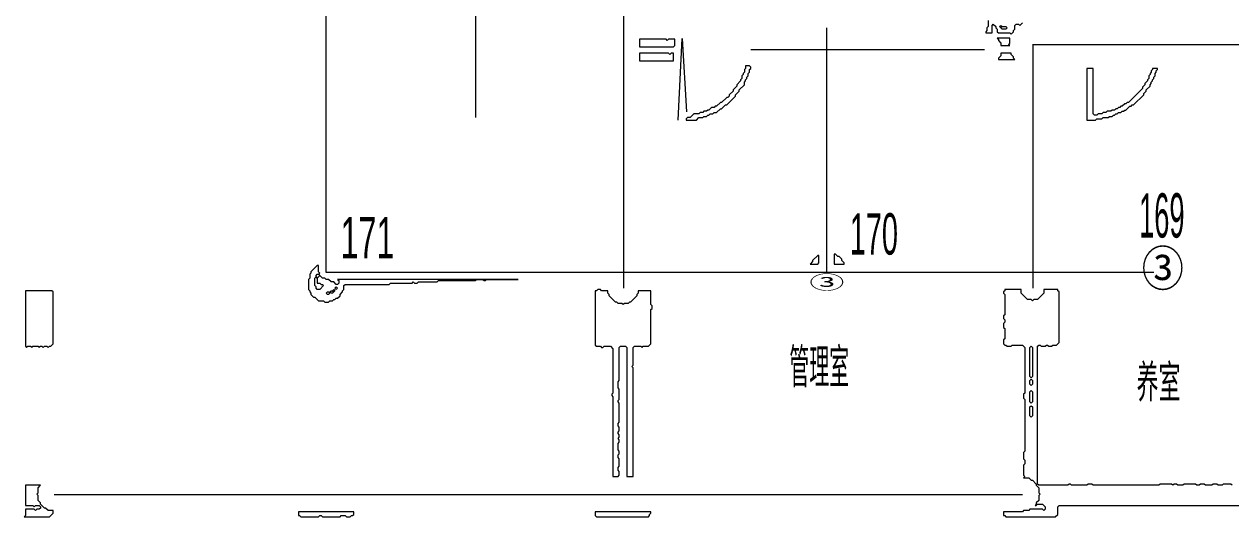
# Model space of a CAD drawing. Header units: millimetres. Extents: x 0 to 419, y 0 to 297.
# Drawn here: x 81.3 to 164.9, y 94.2 to 128.4 of the extents above; entities that cross this region are included whole.
import ezdxf

# ---------------------------------------------------------------- set-up
doc = ezdxf.new("R2010")
doc.units = ezdxf.units.MM
for name, color, linetype, lineweight in [('PAGE_001_OCR_TEXT', 6, 'CONTINUOUS', 0), ('PAGE_001_TRACE_CURVE', 6, 'CONTINUOUS', 0), ('PAGE_001_TRACE_STRAIGHT', 5, 'CONTINUOUS', 0), ('PAGE_001_TRACE_TEXT_SYMBOL', 6, 'CONTINUOUS', 0)]:
    doc.layers.add(name, color=color, linetype=linetype, lineweight=lineweight)
doc.styles.add('wqy-unicode', font='wqy-unicode')

msp = doc.modelspace()

# ---------------------------------------------------------------- linework, layer by layer
at = {"layer": 'PAGE_001_TRACE_CURVE', "color": 6}
for points in [[(149.227, 110), (149.227, 109.913), (149.139, 109.825), (149.139, 109.737), (149.227, 109.65), (149.227, 108.249), (149.139, 108.161), (149.139, 107.986), (149.227, 107.898), (149.227, 107.723), (149.139, 107.636), (149.139, 107.373), (149.227, 107.285), (149.227, 106.585), (149.139, 106.497), (149.139, 106.234), (149.227, 106.147), (149.314, 106.147), (149.402, 106.059), (149.665, 106.059), (149.752, 106.147), (150.453, 106.147), (150.628, 105.971), (150.628, 102.819), (150.54, 102.731), (150.54, 102.468), (150.628, 102.381), (150.628, 98.79), (150.54, 98.702), (150.54, 98.264), (150.628, 98.177), (150.628, 97.914), (150.54, 97.827), (150.54, 97.126), (150.628, 97.038), (150.54, 96.951), (150.891, 96.951), (151.066, 96.776), (151.153, 96.776), (151.416, 96.513), (151.416, 96.425), (151.591, 96.25), (151.591, 95.9), (151.679, 95.812), (151.591, 95.725), (151.591, 95.374), (151.416, 95.199), (151.416, 95.112), (151.328, 95.024), (151.416, 95.024), (151.504, 95.112), (151.854, 95.112), (152.029, 94.936), (152.029, 94.761), (151.941, 94.674), (151.854, 94.761), (150.978, 94.761), (150.891, 94.674), (150.54, 94.674), (150.453, 94.586), (149.139, 94.586), (149.139, 94.323), (149.227, 94.323), (149.314, 94.236)], [(161.575, 96.425), (161.224, 96.425), (161.137, 96.513), (160.962, 96.513), (160.874, 96.425), (160.786, 96.513), (159.998, 96.513), (159.911, 96.425), (155.357, 96.425), (155.269, 96.513), (155.007, 96.513), (154.919, 96.425), (153.868, 96.425), (153.781, 96.513), (153.693, 96.513), (153.605, 96.425), (151.591, 96.425), (151.504, 96.513), (151.504, 106.059), (151.591, 106.147), (151.679, 106.147), (151.766, 106.059), (152.029, 106.059), (152.117, 106.147), (152.204, 106.147), (152.292, 106.059), (152.467, 106.059), (152.554, 106.147), (152.817, 106.147), (152.992, 106.322), (152.992, 109.825), (152.905, 109.913), (152.905, 110), (151.941, 110), (151.941, 109.737), (151.504, 109.3), (151.241, 109.3), (151.153, 109.212), (151.066, 109.3), (150.803, 109.3), (150.365, 109.737), (150.365, 110), (149.227, 110)], [(164.99, 96.425), (164.902, 96.513), (164.377, 96.513), (164.289, 96.425), (164.027, 96.425), (163.939, 96.513), (163.676, 96.513), (163.589, 96.425), (163.151, 96.425), (163.063, 96.513), (162.801, 96.513), (162.713, 96.425), (162.538, 96.425), (162.45, 96.513), (161.662, 96.513), (161.575, 96.425)], [(149.314, 94.236), (152.73, 94.236), (152.905, 94.411), (152.905, 94.936), (152.992, 95.024), (167.004, 95.024)]]:
    msp.add_lwpolyline(points, dxfattribs=at)
for points in [[(150.978, 105.971), (151.066, 106.059), (151.153, 105.971), (151.153, 103.957), (151.066, 103.87), (150.978, 103.957)], [(150.978, 103.694), (151.066, 103.782), (151.153, 103.694), (151.153, 103.432), (151.066, 103.344), (150.978, 103.432)], [(150.978, 102.906), (151.066, 102.994), (151.153, 102.906), (151.153, 102.206), (151.066, 102.118), (150.978, 102.206)], [(150.978, 101.855), (151.066, 101.943), (151.153, 101.855), (151.153, 101.242), (151.066, 101.155), (150.978, 101.242)]]:
    msp.add_lwpolyline(points, close=True, dxfattribs=at)
at = {"layer": 'PAGE_001_TRACE_STRAIGHT', "color": 5}
for p, q in [((112.543, 136.347), (112.543, 121.926)), ((122.798, 132.858), (122.798, 110.088)), ((102.172, 129.656), (102.172, 111.206)), ((136.879, 128.129), (136.879, 111.206)), ((126.589, 121.736), (126.879, 127.391)), ((126.879, 127.391), (127.169, 122.317)), ((131.624, 126.64), (147.825, 126.64)), ((151.153, 126.991), (185.658, 126.991)), ((151.177, 126.991), (151.177, 110.092)), ((102.172, 111.206), (159.553, 111.206)), ((83.359, 95.781), (150.455, 95.781))]:
    msp.add_line(p, q, dxfattribs=at)
at = {"layer": 'PAGE_001_TRACE_TEXT_SYMBOL', "color": 6}
for points in [[(148.088, 128.655), (148.088, 128.217), (148.001, 128.129), (148.001, 127.954), (147.913, 127.866), (147.913, 127.779), (148.351, 127.779), (148.351, 128.304), (148.438, 128.392), (148.614, 128.217), (148.614, 128.129), (148.701, 128.042), (148.701, 127.866), (148.789, 127.779), (149.577, 127.779), (149.665, 127.691), (149.84, 127.866), (149.84, 127.954), (149.927, 128.042), (149.927, 128.304), (150.015, 128.392), (150.19, 128.392), (150.278, 128.304), (150.453, 128.479)], [(131.274, 125.502), (131.274, 125.327), (131.186, 125.239), (131.186, 125.064), (131.099, 124.976), (131.099, 124.889), (131.011, 124.801), (131.011, 124.626), (130.924, 124.538), (130.924, 124.451), (130.661, 124.188), (130.661, 124.1), (130.398, 123.838), (130.398, 123.75), (130.135, 123.487), (130.135, 123.4), (130.048, 123.312), (129.96, 123.312), (129.61, 122.962), (129.522, 122.962), (129.26, 122.699), (129.172, 122.699), (129.085, 122.612), (128.909, 122.612), (128.734, 122.436), (128.647, 122.436), (128.559, 122.349), (128.384, 122.349), (128.296, 122.261), (128.121, 122.261), (128.034, 122.174), (127.683, 122.174), (127.421, 121.911), (127.245, 121.911), (127.158, 121.823), (127.158, 121.736), (127.859, 121.736), (128.034, 121.911), (128.296, 121.911), (128.384, 121.999), (128.559, 121.999), (128.647, 122.086), (128.734, 122.086), (128.822, 122.174), (128.997, 122.174), (129.085, 122.261), (129.26, 122.261), (129.522, 122.524), (129.61, 122.524), (129.873, 122.787), (129.96, 122.787), (130.573, 123.4), (130.573, 123.487), (130.836, 123.75), (130.836, 123.838), (131.186, 124.188), (131.186, 124.363), (131.274, 124.451), (131.274, 124.538), (131.361, 124.626), (131.361, 124.714), (131.449, 124.801), (131.449, 124.976), (131.537, 125.064)], [(131.537, 125.064), (131.537, 125.239), (131.624, 125.327), (131.624, 125.414), (131.537, 125.502), (131.274, 125.502)], [(154.919, 125.327), (154.919, 121.736), (155.532, 121.736), (155.62, 121.823), (155.97, 121.823), (156.057, 121.911), (156.408, 121.911), (156.495, 121.999), (156.67, 121.999), (156.758, 122.086), (156.846, 122.086), (156.933, 122.174), (157.021, 122.174), (157.108, 122.261), (157.283, 122.261), (157.371, 122.349), (157.459, 122.349), (157.546, 122.436), (157.634, 122.436), (157.896, 122.699), (157.984, 122.699), (158.072, 122.787), (158.159, 122.787), (158.86, 123.487), (158.86, 123.575), (159.035, 123.75), (159.035, 123.838), (159.298, 124.1), (159.298, 124.188), (159.385, 124.276), (159.385, 124.363), (159.473, 124.451), (159.473, 124.538), (159.56, 124.626), (159.56, 124.714), (159.648, 124.801), (159.648, 124.976), (159.736, 125.064), (159.736, 125.151), (159.823, 125.239), (159.823, 125.327), (159.473, 125.327), (159.473, 125.239), (159.385, 125.151), (159.385, 125.064), (159.298, 124.976), (159.298, 124.889), (159.21, 124.801), (159.21, 124.626), (159.123, 124.538), (159.123, 124.451), (158.947, 124.276), (158.947, 124.188), (158.772, 124.013), (158.772, 123.925), (157.809, 122.962), (157.721, 122.962), (157.634, 122.874), (157.546, 122.874), (157.371, 122.699), (157.283, 122.699), (157.196, 122.612), (157.108, 122.612), (157.021, 122.524)], [(157.021, 122.524), (156.933, 122.524), (156.846, 122.436), (156.67, 122.436), (156.583, 122.349), (156.32, 122.349), (156.233, 122.261), (156.057, 122.261), (155.97, 122.174), (155.707, 122.174), (155.62, 122.086), (155.444, 122.086), (155.357, 122.174), (155.357, 125.327), (154.919, 125.327)], [(121.028, 110), (120.94, 109.913), (120.853, 109.913), (120.853, 106.147), (120.94, 106.059), (121.203, 106.059), (121.29, 105.971), (121.378, 105.971), (121.466, 106.059), (121.903, 106.059), (122.079, 105.884), (122.079, 102.819), (121.991, 102.731), (121.991, 102.643), (122.079, 102.556), (122.079, 97.038), (122.429, 97.038), (122.516, 97.126), (122.516, 97.389), (122.429, 97.476), (122.429, 97.651), (122.516, 97.739), (122.516, 98.264), (122.429, 98.352), (122.429, 98.527), (122.516, 98.615), (122.516, 98.79), (122.429, 98.878), (122.429, 99.315), (122.516, 99.403), (122.516, 99.578), (122.429, 99.666), (122.516, 99.753), (122.516, 99.928), (122.429, 100.016), (122.429, 100.104), (122.516, 100.191), (122.516, 100.454), (122.429, 100.542), (122.429, 100.717), (122.516, 100.804), (122.516, 102.118), (122.429, 102.206), (122.429, 102.293), (122.516, 102.381), (122.516, 103.081), (122.429, 103.169), (122.429, 103.607), (122.516, 103.694), (122.516, 105.971), (122.604, 106.059), (122.954, 106.059), (123.042, 105.971), (123.042, 97.038), (123.48, 97.038), (123.48, 104.57), (123.392, 104.658), (123.48, 104.745), (123.48, 105.971), (123.567, 106.059), (124.005, 106.059), (124.093, 105.971), (124.18, 106.059), (124.531, 106.059)], [(124.531, 106.059), (124.706, 106.234), (124.706, 108.599), (124.793, 108.686), (124.793, 108.862), (124.706, 108.949), (124.706, 109.913), (123.83, 109.913), (123.83, 109.737), (123.743, 109.65), (123.743, 109.562), (123.305, 109.124), (123.217, 109.124), (123.129, 109.037), (122.867, 109.037), (122.779, 108.949), (122.692, 109.037), (122.429, 109.037), (122.341, 109.124), (122.254, 109.124), (121.816, 109.562), (121.816, 109.65), (121.728, 109.737), (121.728, 109.913), (121.29, 109.913), (121.203, 110), (121.028, 110)]]:
    msp.add_lwpolyline(points, dxfattribs=at)
for points in [[(148.876, 128.217), (148.964, 128.304), (149.051, 128.217), (148.964, 128.129)], [(148.964, 128.129), (149.051, 128.217), (149.314, 128.217), (149.402, 128.129), (149.314, 128.042), (149.051, 128.042)], [(123.918, 127.341), (123.918, 126.815), (126.282, 126.815), (126.37, 126.903), (126.37, 127.341), (125.932, 127.341), (125.844, 127.253), (125.757, 127.341)], [(148.701, 127.429), (148.789, 127.341), (148.789, 127.253), (148.964, 127.078), (148.964, 126.903), (149.577, 126.903), (149.489, 126.991), (149.577, 127.078), (149.577, 127.429)], [(123.918, 126.378), (123.918, 125.852), (126.282, 125.852), (126.282, 126.378), (126.107, 126.378), (126.019, 126.29), (125.932, 126.378)], [(148.964, 126.378), (148.964, 126.202), (148.789, 126.027), (148.789, 125.94), (149.927, 125.94), (149.84, 126.027), (149.84, 126.115), (149.665, 126.29), (149.665, 126.378)], [(136.266, 112.365), (135.915, 112.014), (135.915, 111.927), (135.74, 111.752), (136.266, 111.752), (136.353, 111.839), (136.353, 112.365)], [(137.404, 112.452), (137.404, 111.752), (138.105, 111.752), (138.105, 111.839), (137.93, 112.014), (137.93, 112.102), (137.754, 112.277), (137.667, 112.277), (137.492, 112.452)], [(101.586, 111.664), (101.148, 111.226), (101.148, 111.139), (101.061, 111.051), (101.061, 110.788), (100.973, 110.701), (100.973, 110), (101.061, 109.913), (101.061, 109.825), (101.148, 109.737), (101.148, 109.65), (101.323, 109.475), (101.411, 109.475), (101.674, 109.212), (102.024, 109.212), (102.112, 109.124), (102.374, 109.124), (102.462, 109.212), (102.637, 109.212), (102.725, 109.3), (102.812, 109.3), (102.9, 109.387), (102.987, 109.387), (103.163, 109.562), (103.163, 109.65), (103.338, 109.825), (103.338, 109.913), (103.425, 110), (103.425, 110.263), (103.513, 110.35), (106.578, 110.35), (106.666, 110.438), (108.154, 110.438), (108.242, 110.526), (108.329, 110.438), (108.505, 110.438), (108.592, 110.526), (109.906, 110.526), (109.993, 110.613), (112.533, 110.613), (112.621, 110.701), (113.058, 110.701), (113.146, 110.613), (113.234, 110.613), (113.321, 110.701), (115.511, 110.701), (102.987, 110.701), (103.075, 110.613), (103.075, 110.438), (102.987, 110.35), (102.9, 110.35), (102.725, 110.526), (102.55, 110.526), (102.374, 110.701), (102.199, 110.701), (102.112, 110.788), (101.937, 110.788), (101.674, 111.051), (101.761, 111.139), (101.674, 111.226), (101.674, 111.664)], [(101.411, 110.788), (101.499, 110.876), (101.586, 110.788), (101.586, 110.438), (101.761, 110.438), (101.849, 110.35), (101.937, 110.35), (102.024, 110.263), (101.761, 110), (101.586, 110), (101.499, 110.088), (101.499, 110.175), (101.411, 110.263)], [(101.499, 110.964), (101.586, 111.051), (101.674, 111.051), (101.761, 110.964), (101.586, 110.788), (101.499, 110.876)], [(81.357, 109.913), (81.357, 106.059), (81.444, 105.971), (81.532, 106.059), (81.707, 106.059), (81.794, 105.971), (81.882, 106.059), (82.232, 106.059), (82.32, 105.971), (82.407, 106.059), (82.495, 106.059), (82.583, 105.971), (82.67, 106.059), (82.845, 106.059), (82.933, 105.971), (83.02, 106.059), (83.108, 106.059), (83.283, 106.234), (83.283, 109.825), (83.196, 109.913)], [(102.199, 109.737), (102.287, 109.825), (102.374, 109.825), (102.462, 109.737), (102.374, 109.65), (102.287, 109.65)], [(102.462, 109.825), (102.55, 109.913), (102.637, 109.913), (102.725, 109.825), (102.637, 109.737), (102.55, 109.737)], [(102.637, 109.913), (102.725, 110), (102.812, 109.913), (102.725, 109.825)], [(102.812, 110.088), (102.9, 110.175), (102.987, 110.088), (102.9, 110)], [(81.357, 96.425), (81.357, 95.024), (81.882, 95.024), (81.97, 94.936), (82.057, 95.024), (82.32, 95.024), (82.407, 94.936), (82.407, 94.849), (82.32, 94.761), (82.145, 94.761), (82.057, 94.674), (81.97, 94.761), (81.357, 94.761), (81.357, 94.323), (81.269, 94.236), (83.02, 94.236), (83.283, 94.499), (83.283, 94.674), (82.933, 94.674), (82.758, 94.849), (82.67, 94.849), (82.407, 95.112), (82.407, 95.199), (82.232, 95.374), (82.232, 95.725), (82.145, 95.812), (82.232, 95.9), (82.232, 96.25), (82.407, 96.425)], [(100.273, 94.586), (100.273, 94.323), (100.36, 94.323), (100.448, 94.236), (101.674, 94.236), (101.761, 94.323), (101.849, 94.323), (101.937, 94.236), (103.163, 94.236), (103.25, 94.323), (103.513, 94.323), (103.6, 94.236), (103.863, 94.236), (103.951, 94.323), (104.038, 94.323), (104.126, 94.411), (104.126, 94.586)], [(120.853, 94.586), (120.853, 94.323), (120.94, 94.236), (124.531, 94.236), (124.618, 94.323), (124.618, 94.411), (124.706, 94.499), (124.706, 94.586)]]:
    msp.add_lwpolyline(points, close=True, dxfattribs=at)

# ---------------------------------------------------------------- texts
at = {"layer": 'PAGE_001_OCR_TEXT', "color": 6, "style": 'wqy-unicode'}
for s, height, width, p in [('169', 3.074, 0.458399, (158.547, 113.596)), ('171', 2.8691, 0.581401, (103.203, 112.153)), ('170', 2.8691, 0.521206, (138.495, 112.416)), ('③', 2.459, 0.875832, (158.716, 110.232)), ('③', 0.956, 1.876783, (135.679, 110.017)), ('管理室', 2.3909, 0.424277, (134.3, 103.474)), ('养室', 2.2543, 0.494477, (158.37, 102.484))]:
    msp.add_text(s, height=height, dxfattribs=dict(at, width=width)).set_placement(p)

doc.saveas('drawing.dxf')
